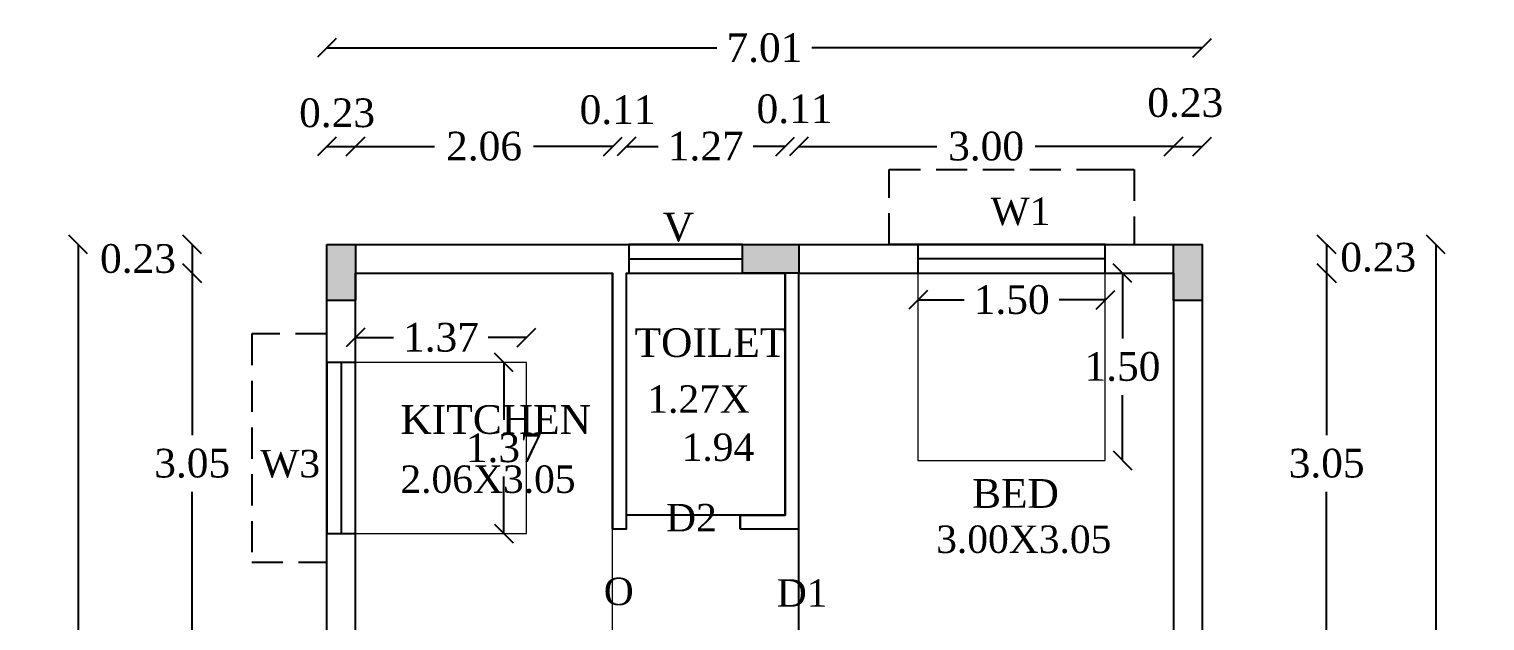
# Model space of a CAD drawing. Header units: metres. Extents: x 7608 to 7792, y -2400 to -2275.
# Drawn here: x 7667.82 to 7679.47, y -2303.58 to -2298.83 of the extents above; entities that cross this region are included whole.
import ezdxf

# ---------------------------------------------------------------- set-up
doc = ezdxf.new("R2010")
doc.units = ezdxf.units.M
doc.header["$MEASUREMENT"] = 0
doc.linetypes.add('HIDDEN', pattern=[0.375, 0.25, -0.125])
doc.layers.add('BLK_1_FLR_1_BLT_UP_AREA', color=1, linetype='Continuous', plot=False)
for name, color, linetype in [('BLK_1_FLR_1_CARPET_AREA', 10, 'Continuous'), ('BLK_1_FLR_1_REGULAR_ROOM_1', 117, 'Continuous'), ('BLK_1_FLR_1_ROOF_AREA', 7, 'Continuous'), ('BLK_1_FLR_1_UNITFA_1', 7, 'Continuous'), ('BLK_1_FLR_1_WC_BATH', 7, 'Continuous')]:
    doc.layers.add(name, color=color, linetype=linetype)
for name, color, linetype, lineweight in [('BLK_1_FLR_1_KITCHEN', 163, 'Continuous', 0), ('BLK_1_FLR_1_ROOM_1_LIGHT_VENTILATION_1', 232, 'Continuous', 0), ('BLK_1_FLR_1_ROOM_1_LIGHT_VENTILATION_3', 232, 'Continuous', 0)]:
    doc.layers.add(name, color=color, linetype=linetype, lineweight=lineweight)
doc.styles.add('Isa-', font='times.ttf')
doc.styles.add('STYLE2', font='times.ttf')
doc.dimstyles.new('ISO-25', dxfattribs={"dimscale": 0, "dimtxt": 0.23, "dimasz": 0.15, "dimexe": 1.25, "dimexo": 0.625, "dimgap": 0.11, "dimtad": 0, "dimtih": 1, "dimtoh": 1, "dimzin": 1, "dimdsep": 46, "dimtxsty": 'STYLE2', "dimblk": 'OBLIQUE', "dimcen": 0, "dimse1": 1, "dimse2": 1, "dimclrd": 1, "dimclrt": 3, "dimadec": 0, "dimazin": 2, "dimtfac": 1, "dimtix": 1, "dimtofl": 0, "dimtmove": 0, "dimatfit": 3, "dimfxl": 0, "dimtolj": 1, "dimarcsym": 0})

# ---------------------------------------------------------------- blocks, each defined once
blk = doc.blocks.new('_Oblique')
at = {"color": 0, "linetype": 'ByBlock', "lineweight": -2}
blk.add_line((-0.5, -0.5), (0.5, 0.5), dxfattribs=at)
blk = doc.blocks.new('*D72')
at = {"color": 1, "lineweight": -2}
blk.add_line((7669.124, -2300.561), (7669.124, -2300.791), dxfattribs=at)
at = {"layer": 'Defpoints', "color": 0}
for p in [(7671.273, -2300.561), (7669.124, -2300.791), (7671.273, -2300.791)]:
    blk.add_point(p, dxfattribs=at)
at = {"color": 1, "lineweight": -2, "xscale": 0.15, "yscale": 0.15, "zscale": 0.15}
for p, rotation in [((7669.124, -2300.561), 90), ((7669.124, -2300.791), 270)]:
    blk.add_blockref('_Oblique', p, dxfattribs=dict(at, rotation=rotation))
at = {"color": 3, "insert": (7668.69, -2300.676), "char_height": 0.23, "attachment_point": 5, "style": 'STYLE2'}
blk.add_mtext('\\A1;0.23', dxfattribs=at)
blk = doc.blocks.new('*D73')
at = {"color": 1, "lineweight": -2}
for p, q in [((7669.124, -2300.791), (7669.124, -2302.089)), ((7669.124, -2303.841), (7669.124, -2302.544))]:
    blk.add_line(p, q, dxfattribs=at)
at = {"layer": 'Defpoints', "color": 0}
for p in [(7671.273, -2300.791), (7669.124, -2303.841), (7671.746, -2303.841)]:
    blk.add_point(p, dxfattribs=at)
at = {"color": 1, "lineweight": -2, "xscale": 0.15, "yscale": 0.15, "zscale": 0.15}
for p, rotation in [((7669.124, -2300.791), 90), ((7669.124, -2303.841), 270)]:
    blk.add_blockref('_Oblique', p, dxfattribs=dict(at, rotation=rotation))
at = {"color": 3, "insert": (7669.124, -2302.316), "char_height": 0.23, "attachment_point": 5, "style": 'STYLE2'}
blk.add_mtext('\\A1;3.05', dxfattribs=at)
blk = doc.blocks.new('*D97')
at = {"color": 1, "lineweight": -2}
for p, q in [((7668.21, -2300.561), (7668.21, -2315.804)), ((7668.21, -2331.501), (7668.21, -2316.259))]:
    blk.add_line(p, q, dxfattribs=at)
at = {"layer": 'Defpoints', "color": 0}
for p in [(7668.21, -2300.561), (7672.948, -2300.561), (7672.948, -2331.501)]:
    blk.add_point(p, dxfattribs=at)
at = {"color": 1, "lineweight": -2, "xscale": 0.15, "yscale": 0.15, "zscale": 0.15}
for p, rotation in [((7668.21, -2300.561), 90), ((7668.21, -2331.501), 270)]:
    blk.add_blockref('_Oblique', p, dxfattribs=dict(at, rotation=rotation))
at = {"color": 3, "insert": (7668.21, -2316.031), "char_height": 0.23, "attachment_point": 5, "style": 'STYLE2'}
blk.add_mtext('\\A1;30.94', dxfattribs=at)
blk = doc.blocks.new('*D98')
at = {"color": 1, "lineweight": -2}
blk.add_line((7670.201, -2299.775), (7670.431, -2299.775), dxfattribs=at)
at = {"layer": 'Defpoints', "color": 0}
for p in [(7670.431, -2299.775), (7670.201, -2301.278), (7670.431, -2301.278)]:
    blk.add_point(p, dxfattribs=at)
at = {"color": 1, "lineweight": -2, "xscale": 0.15, "yscale": 0.15, "zscale": 0.15, "rotation": 180}
blk.add_blockref('_Oblique', (7670.201, -2299.775), dxfattribs=at)
at = {"color": 1, "lineweight": -2, "xscale": 0.15, "yscale": 0.15, "zscale": 0.15}
blk.add_blockref('_Oblique', (7670.431, -2299.775), dxfattribs=at)
at = {"color": 3, "insert": (7670.284, -2299.508), "char_height": 0.23, "attachment_point": 5, "style": 'STYLE2'}
blk.add_mtext('\\A1;0.23', dxfattribs=at)
blk = doc.blocks.new('*D99')
at = {"color": 1, "lineweight": -2}
for p, q in [((7670.431, -2299.775), (7671.064, -2299.775)), ((7672.491, -2299.775), (7671.858, -2299.775))]:
    blk.add_line(p, q, dxfattribs=at)
at = {"layer": 'Defpoints', "color": 0}
for p in [(7672.491, -2299.775), (7670.431, -2301.278), (7672.491, -2301.378)]:
    blk.add_point(p, dxfattribs=at)
at = {"color": 1, "lineweight": -2, "xscale": 0.15, "yscale": 0.15, "zscale": 0.15, "rotation": 180}
blk.add_blockref('_Oblique', (7670.431, -2299.775), dxfattribs=at)
at = {"color": 1, "lineweight": -2, "xscale": 0.15, "yscale": 0.15, "zscale": 0.15}
blk.add_blockref('_Oblique', (7672.491, -2299.775), dxfattribs=at)
at = {"color": 3, "insert": (7671.461, -2299.775), "char_height": 0.23, "attachment_point": 5, "style": 'STYLE2'}
blk.add_mtext('\\A1;2.06', dxfattribs=at)
blk = doc.blocks.new('*D100')
at = {"color": 1, "lineweight": -2}
for p, q in [((7672.491, -2299.775), (7672.341, -2299.775)), ((7672.601, -2299.775), (7672.751, -2299.775))]:
    blk.add_line(p, q, dxfattribs=at)
at = {"layer": 'Defpoints', "color": 0}
for p in [(7672.601, -2299.775), (7672.491, -2301.378), (7672.601, -2301.353)]:
    blk.add_point(p, dxfattribs=at)
at = {"color": 1, "lineweight": -2, "xscale": 0.15, "yscale": 0.15, "zscale": 0.15}
blk.add_blockref('_Oblique', (7672.491, -2299.775), dxfattribs=at)
at = {"color": 1, "lineweight": -2, "xscale": 0.15, "yscale": 0.15, "zscale": 0.15, "rotation": 180}
blk.add_blockref('_Oblique', (7672.601, -2299.775), dxfattribs=at)
at = {"color": 3, "insert": (7672.53, -2299.483), "char_height": 0.23, "attachment_point": 5, "style": 'STYLE2'}
blk.add_mtext('\\A1;0.11', dxfattribs=at)
blk = doc.blocks.new('*D101')
at = {"color": 1, "lineweight": -2}
for p, q in [((7672.601, -2299.775), (7672.856, -2299.775)), ((7673.871, -2299.775), (7673.615, -2299.775))]:
    blk.add_line(p, q, dxfattribs=at)
at = {"layer": 'Defpoints', "color": 0}
for p in [(7673.871, -2299.775), (7672.601, -2301.353), (7673.871, -2301.57)]:
    blk.add_point(p, dxfattribs=at)
at = {"color": 1, "lineweight": -2, "xscale": 0.15, "yscale": 0.15, "zscale": 0.15, "rotation": 180}
blk.add_blockref('_Oblique', (7672.601, -2299.775), dxfattribs=at)
at = {"color": 1, "lineweight": -2, "xscale": 0.15, "yscale": 0.15, "zscale": 0.15}
blk.add_blockref('_Oblique', (7673.871, -2299.775), dxfattribs=at)
at = {"color": 3, "insert": (7673.236, -2299.775), "char_height": 0.23, "attachment_point": 5, "style": 'STYLE2'}
blk.add_mtext('\\A1;1.27', dxfattribs=at)
blk = doc.blocks.new('*D102')
at = {"color": 1, "lineweight": -2}
for p, q in [((7673.871, -2299.775), (7673.721, -2299.775)), ((7673.981, -2299.775), (7674.131, -2299.775))]:
    blk.add_line(p, q, dxfattribs=at)
at = {"layer": 'Defpoints', "color": 0}
for p in [(7673.981, -2299.775), (7673.981, -2301.52), (7673.871, -2301.57)]:
    blk.add_point(p, dxfattribs=at)
at = {"color": 1, "lineweight": -2, "xscale": 0.15, "yscale": 0.15, "zscale": 0.15}
blk.add_blockref('_Oblique', (7673.871, -2299.775), dxfattribs=at)
at = {"color": 1, "lineweight": -2, "xscale": 0.15, "yscale": 0.15, "zscale": 0.15, "rotation": 180}
blk.add_blockref('_Oblique', (7673.981, -2299.775), dxfattribs=at)
at = {"color": 3, "insert": (7673.947, -2299.476), "char_height": 0.23, "attachment_point": 5, "style": 'STYLE2'}
blk.add_mtext('\\A1;0.11', dxfattribs=at)
blk = doc.blocks.new('*D103')
at = {"color": 1, "lineweight": -2}
for p, q in [((7673.981, -2299.775), (7675.086, -2299.775)), ((7676.981, -2299.775), (7675.875, -2299.775))]:
    blk.add_line(p, q, dxfattribs=at)
at = {"layer": 'Defpoints', "color": 0}
for p in [(7676.981, -2299.775), (7673.981, -2301.52), (7676.981, -2301.803)]:
    blk.add_point(p, dxfattribs=at)
at = {"color": 1, "lineweight": -2, "xscale": 0.15, "yscale": 0.15, "zscale": 0.15, "rotation": 180}
blk.add_blockref('_Oblique', (7673.981, -2299.775), dxfattribs=at)
at = {"color": 1, "lineweight": -2, "xscale": 0.15, "yscale": 0.15, "zscale": 0.15}
blk.add_blockref('_Oblique', (7676.981, -2299.775), dxfattribs=at)
at = {"color": 3, "insert": (7675.481, -2299.775), "char_height": 0.23, "attachment_point": 5, "style": 'STYLE2'}
blk.add_mtext('\\A1;3.00', dxfattribs=at)
blk = doc.blocks.new('*D104')
at = {"color": 1, "lineweight": -2}
blk.add_line((7676.981, -2299.775), (7677.211, -2299.775), dxfattribs=at)
at = {"layer": 'Defpoints', "color": 0}
for p in [(7677.211, -2299.775), (7677.211, -2301.744), (7676.981, -2301.803)]:
    blk.add_point(p, dxfattribs=at)
at = {"color": 1, "lineweight": -2, "xscale": 0.15, "yscale": 0.15, "zscale": 0.15, "rotation": 180}
blk.add_blockref('_Oblique', (7676.981, -2299.775), dxfattribs=at)
at = {"color": 1, "lineweight": -2, "xscale": 0.15, "yscale": 0.15, "zscale": 0.15}
blk.add_blockref('_Oblique', (7677.211, -2299.775), dxfattribs=at)
at = {"color": 3, "insert": (7677.076, -2299.426), "char_height": 0.23, "attachment_point": 5, "style": 'STYLE2'}
blk.add_mtext('\\A1;0.23', dxfattribs=at)
blk = doc.blocks.new('*D105')
at = {"color": 1, "lineweight": -2}
for p, q in [((7670.201, -2298.986), (7673.326, -2298.986)), ((7677.211, -2298.986), (7674.086, -2298.986))]:
    blk.add_line(p, q, dxfattribs=at)
at = {"layer": 'Defpoints', "color": 0}
for p in [(7677.211, -2298.986), (7670.201, -2301.508), (7677.211, -2301.508)]:
    blk.add_point(p, dxfattribs=at)
at = {"color": 1, "lineweight": -2, "xscale": 0.15, "yscale": 0.15, "zscale": 0.15, "rotation": 180}
blk.add_blockref('_Oblique', (7670.201, -2298.986), dxfattribs=at)
at = {"color": 1, "lineweight": -2, "xscale": 0.15, "yscale": 0.15, "zscale": 0.15}
blk.add_blockref('_Oblique', (7677.211, -2298.986), dxfattribs=at)
at = {"color": 3, "insert": (7673.706, -2298.986), "char_height": 0.23, "attachment_point": 5, "style": 'STYLE2'}
blk.add_mtext('\\A1;7.01', dxfattribs=at)
blk = doc.blocks.new('*D106')
at = {"color": 1, "lineweight": -2}
blk.add_line((7678.208, -2300.561), (7678.208, -2300.791), dxfattribs=at)
at = {"layer": 'Defpoints', "color": 0}
for p in [(7676.436, -2300.561), (7676.436, -2300.791), (7678.208, -2300.791)]:
    blk.add_point(p, dxfattribs=at)
at = {"color": 1, "lineweight": -2, "xscale": 0.15, "yscale": 0.15, "zscale": 0.15}
for p, rotation in [((7678.208, -2300.561), 90), ((7678.208, -2300.791), 270)]:
    blk.add_blockref('_Oblique', p, dxfattribs=dict(at, rotation=rotation))
at = {"color": 3, "insert": (7678.621, -2300.665), "char_height": 0.23, "attachment_point": 5, "style": 'STYLE2'}
blk.add_mtext('\\A1;0.23', dxfattribs=at)
blk = doc.blocks.new('*D107')
at = {"color": 1, "lineweight": -2}
for p, q in [((7678.208, -2300.791), (7678.208, -2302.089)), ((7678.208, -2303.841), (7678.208, -2302.544))]:
    blk.add_line(p, q, dxfattribs=at)
at = {"layer": 'Defpoints', "color": 0}
for p in [(7676.436, -2300.791), (7676.392, -2303.841), (7678.208, -2303.841)]:
    blk.add_point(p, dxfattribs=at)
at = {"color": 1, "lineweight": -2, "xscale": 0.15, "yscale": 0.15, "zscale": 0.15}
for p, rotation in [((7678.208, -2300.791), 90), ((7678.208, -2303.841), 270)]:
    blk.add_blockref('_Oblique', p, dxfattribs=dict(at, rotation=rotation))
at = {"color": 3, "insert": (7678.208, -2302.316), "char_height": 0.23, "attachment_point": 5, "style": 'STYLE2'}
blk.add_mtext('\\A1;3.05', dxfattribs=at)
blk = doc.blocks.new('*D122')
at = {"color": 1, "lineweight": -2}
for p, q in [((7679.083, -2300.561), (7679.083, -2315.804)), ((7679.083, -2331.501), (7679.083, -2316.259))]:
    blk.add_line(p, q, dxfattribs=at)
at = {"layer": 'Defpoints', "color": 0}
for p in [(7676.485, -2300.561), (7679.083, -2300.561), (7676.485, -2331.501)]:
    blk.add_point(p, dxfattribs=at)
at = {"color": 1, "lineweight": -2, "xscale": 0.15, "yscale": 0.15, "zscale": 0.15}
for p, rotation in [((7679.083, -2300.561), 90), ((7679.083, -2331.501), 270)]:
    blk.add_blockref('_Oblique', p, dxfattribs=dict(at, rotation=rotation))
at = {"color": 3, "insert": (7679.083, -2316.031), "char_height": 0.23, "attachment_point": 5, "style": 'STYLE2'}
blk.add_mtext('\\A1;30.94', dxfattribs=at)
blk = doc.blocks.new('*D363')
at = {"layer": 'BLK_1_FLR_1_ROOM_1_LIGHT_VENTILATION_1', "color": 232, "lineweight": -2}
for p, q in [((7674.936, -2301.005), (7675.304, -2301.005)), ((7676.436, -2301.005), (7676.067, -2301.005))]:
    blk.add_line(p, q, dxfattribs=at)
at = {"layer": 'Defpoints', "color": 0}
for p in [(7674.936, -2300.791), (7676.436, -2300.791), (7674.936, -2301.005)]:
    blk.add_point(p, dxfattribs=at)
at = {"layer": 'BLK_1_FLR_1_ROOM_1_LIGHT_VENTILATION_1', "color": 232, "lineweight": -2, "xscale": 0.15, "yscale": 0.15, "zscale": 0.15, "rotation": 180}
blk.add_blockref('_Oblique', (7674.936, -2301.005), dxfattribs=at)
at = {"layer": 'BLK_1_FLR_1_ROOM_1_LIGHT_VENTILATION_1', "color": 232, "lineweight": -2, "xscale": 0.15, "yscale": 0.15, "zscale": 0.15}
blk.add_blockref('_Oblique', (7676.436, -2301.005), dxfattribs=at)
at = {"layer": 'BLK_1_FLR_1_ROOM_1_LIGHT_VENTILATION_1', "color": 232, "insert": (7675.686, -2301.005), "char_height": 0.23, "attachment_point": 5, "style": 'STYLE2'}
blk.add_mtext('\\A1;1.50', dxfattribs=at)
blk = doc.blocks.new('*D364')
at = {"layer": 'BLK_1_FLR_1_ROOM_1_LIGHT_VENTILATION_1', "color": 232, "lineweight": -2}
for p, q in [((7676.573, -2300.791), (7676.573, -2301.314)), ((7676.573, -2302.291), (7676.573, -2301.769))]:
    blk.add_line(p, q, dxfattribs=at)
at = {"layer": 'Defpoints', "color": 0}
for p in [(7676.436, -2300.791), (7676.436, -2302.291), (7676.573, -2302.291)]:
    blk.add_point(p, dxfattribs=at)
at = {"layer": 'BLK_1_FLR_1_ROOM_1_LIGHT_VENTILATION_1', "color": 232, "lineweight": -2, "xscale": 0.15, "yscale": 0.15, "zscale": 0.15}
for p, rotation in [((7676.573, -2300.791), 90), ((7676.573, -2302.291), 270)]:
    blk.add_blockref('_Oblique', p, dxfattribs=dict(at, rotation=rotation))
at = {"layer": 'BLK_1_FLR_1_ROOM_1_LIGHT_VENTILATION_1', "color": 232, "insert": (7676.573, -2301.541), "char_height": 0.23, "attachment_point": 5, "style": 'STYLE2'}
blk.add_mtext('\\A1;1.50', dxfattribs=at)
blk = doc.blocks.new('*D381')
at = {"layer": 'BLK_1_FLR_1_ROOM_1_LIGHT_VENTILATION_3', "color": 232, "lineweight": -2}
for p, q in [((7670.431, -2301.307), (7670.736, -2301.307)), ((7671.801, -2301.307), (7671.495, -2301.307))]:
    blk.add_line(p, q, dxfattribs=at)
at = {"layer": 'Defpoints', "color": 0}
for p in [(7670.431, -2301.307), (7670.431, -2301.508), (7671.801, -2301.508)]:
    blk.add_point(p, dxfattribs=at)
at = {"layer": 'BLK_1_FLR_1_ROOM_1_LIGHT_VENTILATION_3', "color": 232, "lineweight": -2, "xscale": 0.15, "yscale": 0.15, "zscale": 0.15, "rotation": 180}
blk.add_blockref('_Oblique', (7670.431, -2301.307), dxfattribs=at)
at = {"layer": 'BLK_1_FLR_1_ROOM_1_LIGHT_VENTILATION_3', "color": 232, "lineweight": -2, "xscale": 0.15, "yscale": 0.15, "zscale": 0.15}
blk.add_blockref('_Oblique', (7671.801, -2301.307), dxfattribs=at)
at = {"layer": 'BLK_1_FLR_1_ROOM_1_LIGHT_VENTILATION_3', "color": 232, "insert": (7671.116, -2301.307), "char_height": 0.23, "attachment_point": 5, "style": 'STYLE2'}
blk.add_mtext('\\A1;1.37', dxfattribs=at)
blk = doc.blocks.new('*D382')
at = {"layer": 'BLK_1_FLR_1_ROOM_1_LIGHT_VENTILATION_3', "color": 232, "lineweight": -2}
for p, q in [((7671.619, -2301.508), (7671.619, -2301.966)), ((7671.619, -2302.878), (7671.619, -2302.42))]:
    blk.add_line(p, q, dxfattribs=at)
at = {"layer": 'Defpoints', "color": 0}
for p in [(7671.801, -2301.508), (7671.619, -2302.878), (7671.801, -2302.878)]:
    blk.add_point(p, dxfattribs=at)
at = {"layer": 'BLK_1_FLR_1_ROOM_1_LIGHT_VENTILATION_3', "color": 232, "lineweight": -2, "xscale": 0.15, "yscale": 0.15, "zscale": 0.15}
for p, rotation in [((7671.619, -2301.508), 90), ((7671.619, -2302.878), 270)]:
    blk.add_blockref('_Oblique', p, dxfattribs=dict(at, rotation=rotation))
at = {"layer": 'BLK_1_FLR_1_ROOM_1_LIGHT_VENTILATION_3', "color": 232, "insert": (7671.619, -2302.193), "char_height": 0.23, "attachment_point": 5, "style": 'STYLE2'}
blk.add_mtext('\\A1;1.37', dxfattribs=at)

msp = doc.modelspace()

# ---------------------------------------------------------------- hatches: boundary and pattern name
h = msp.add_hatch(color=5)
h.dxf.hatch_style = 1
h.paths.add_polyline_path([(7670.20072, -2301.01125), (7670.43072, -2301.01125), (7670.43072, -2300.56125), (7670.20072, -2300.56125)])
h = msp.add_hatch(color=5)
h.dxf.hatch_style = 1
h.paths.add_polyline_path([(7673.53072, -2300.56125), (7673.53072, -2300.79125), (7673.98072, -2300.79125), (7673.98072, -2300.56125)])
h = msp.add_hatch(color=5)
h.dxf.hatch_style = 1
h.paths.add_polyline_path([(7676.98072, -2301.01125), (7677.21072, -2301.01125), (7677.21072, -2300.56125), (7676.98072, -2300.56125)])

# ---------------------------------------------------------------- linework, layer by layer
at = {"color": 2}
for p, q in [((7672.62072, -2300.67625), (7673.53072, -2300.67625)), ((7676.43562, -2300.67625), (7674.93562, -2300.67625)), ((7670.31572, -2301.50806), (7670.31572, -2302.87806))]:
    msp.add_line(p, q, dxfattribs=at)
for p, q in [((7670.43072, -2300.79125), (7672.49072, -2300.79125)), ((7670.43072, -2307.24125), (7670.43072, -2300.79125)), ((7672.49072, -2302.84125), (7672.49072, -2300.79125)), ((7672.60072, -2300.79125), (7673.87072, -2300.79125)), ((7672.60072, -2302.84125), (7672.60072, -2300.79125)), ((7673.87072, -2302.73125), (7673.87072, -2300.79125)), ((7673.98072, -2300.79125), (7676.98072, -2300.79125)), ((7673.98072, -2302.84125), (7673.98072, -2300.79125)), ((7676.98072, -2300.79125), (7676.98072, -2310.40125)), ((7673.51072, -2302.73125), (7673.87072, -2302.73125)), ((7673.51072, -2302.84125), (7673.51072, -2302.73125)), ((7672.49072, -2302.84125), (7672.60072, -2302.84125)), ((7673.51072, -2302.84125), (7673.98072, -2302.84125))]:
    msp.add_line(p, q)
at = {"color": 2, "linetype": 'HIDDEN'}
for points in [[(7674.93562, -2300.56125), (7674.70562, -2300.56125), (7674.70562, -2299.96125), (7676.43562, -2299.96125), (7676.66562, -2299.96125), (7676.66562, -2300.56125)], [(7670.20072, -2301.27806), (7669.60072, -2301.27806), (7669.60072, -2303.10806), (7670.20072, -2303.10806)]]:
    msp.add_lwpolyline(points, dxfattribs=at)
msp.add_lwpolyline([(7670.20072, -2300.56125), (7677.21072, -2300.56125), (7677.21072, -2331.50125), (7670.20072, -2331.50125)], close=True)
at = {"color": 5}
for points in [[(7670.20072, -2300.56125), (7670.43072, -2300.56125), (7670.43072, -2301.01125), (7670.20072, -2301.01125)], [(7673.98072, -2300.56125), (7673.98072, -2300.79125), (7673.53072, -2300.79125), (7673.53072, -2300.56125)], [(7676.98072, -2300.56125), (7677.21072, -2300.56125), (7677.21072, -2301.01125), (7676.98072, -2301.01125)]]:
    msp.add_lwpolyline(points, close=True, dxfattribs=at)
at = {"color": 2}
for points in [[(7673.53072, -2300.79125), (7673.53072, -2300.56125), (7672.62072, -2300.56125), (7672.62072, -2300.79125)], [(7674.93562, -2300.56125), (7674.93562, -2300.79125), (7676.43562, -2300.79125), (7676.43562, -2300.56125)], [(7670.20072, -2302.87806), (7670.43072, -2302.87806), (7670.43072, -2301.50806), (7670.20072, -2301.50806)]]:
    msp.add_lwpolyline(points, close=True, dxfattribs=at)
at = {"layer": 'BLK_1_FLR_1_BLT_UP_AREA', "color": 3}
msp.add_lwpolyline([(7670.20072, -2300.56125), (7677.21072, -2300.56125), (7677.21072, -2331.50125), (7670.20072, -2331.50125)], close=True, dxfattribs=at)
at = {"layer": 'BLK_1_FLR_1_CARPET_AREA', "color": 25}
msp.add_lwpolyline([(7670.43072, -2305.79125), (7670.43072, -2300.79125), (7672.49072, -2300.79125), (7672.49072, -2302.84125), (7672.60072, -2302.84125), (7672.60072, -2300.79125), (7673.87072, -2300.79125), (7673.87072, -2302.73125), (7673.51072, -2302.73125), (7673.51072, -2302.84125), (7673.98072, -2302.84125), (7673.98072, -2300.79125), (7676.98072, -2300.79125), (7676.98072, -2303.84125)], dxfattribs=at)
at = {"layer": 'BLK_1_FLR_1_KITCHEN', "color": 1}
msp.add_lwpolyline([(7672.49072, -2300.79125), (7670.43072, -2300.79125), (7670.43072, -2303.84125), (7672.49072, -2303.84125)], close=True, dxfattribs=at)
at = {"layer": 'BLK_1_FLR_1_REGULAR_ROOM_1', "color": 1}
msp.add_lwpolyline([(7673.98072, -2300.79125), (7676.98072, -2300.79125), (7676.98072, -2303.84125), (7673.98072, -2303.84125)], close=True, dxfattribs=at)
at = {"layer": 'BLK_1_FLR_1_ROOF_AREA', "color": 54}
msp.add_lwpolyline([(7670.20072, -2300.56125), (7677.21072, -2300.56125), (7677.21072, -2331.50125), (7670.20072, -2331.50125)], close=True, dxfattribs=at)
at = {"layer": 'BLK_1_FLR_1_ROOM_1_LIGHT_VENTILATION_1', "color": 232}
msp.add_lwpolyline([(7674.93562, -2302.29125), (7676.43562, -2302.29125), (7676.43562, -2300.79125), (7674.93562, -2300.79125)], close=True, dxfattribs=at)
at = {"layer": 'BLK_1_FLR_1_ROOM_1_LIGHT_VENTILATION_3', "color": 232}
msp.add_lwpolyline([(7670.43072, -2302.87806), (7671.80072, -2302.87806), (7671.80072, -2301.50806), (7670.43072, -2301.50806)], close=True, dxfattribs=at)
at = {"layer": 'BLK_1_FLR_1_UNITFA_1', "color": 234}
msp.add_lwpolyline([(7670.20072, -2300.56125), (7677.21072, -2300.56125), (7677.21072, -2312.90125), (7674.54072, -2312.90125), (7674.42572, -2312.90125), (7674.42572, -2310.51125), (7674.42572, -2310.39625), (7673.71072, -2310.39625), (7673.59572, -2310.39625), (7673.59572, -2306.02125), (7673.59572, -2305.90625), (7670.20072, -2305.90625)], close=True, dxfattribs=at)
at = {"layer": 'BLK_1_FLR_1_WC_BATH', "color": 3}
msp.add_lwpolyline([(7673.87072, -2302.73125), (7672.60072, -2302.73125), (7672.60072, -2300.79125), (7673.87072, -2300.79125)], close=True, dxfattribs=at)

# ---------------------------------------------------------------- texts
at = {"color": 2, "style": 'Isa-'}
for s, height, p in [('W1', 0.22, (7675.51636, -2300.40562)), ('V', 0.23, (7672.89168, -2300.5368)), ('W3', 0.22, (7669.66824, -2302.42732)), ('D2', 0.22, (7672.91839, -2302.86068)), ('O', 0.22, (7672.41946, -2303.45133)), ('D1', 0.22, (7673.80499, -2303.46433))]:
    msp.add_text(s, height=height, dxfattribs=at).set_placement(p)
at = {"color": 6, "style": 'Isa-'}
for s, p in [('TOILET', (7672.66604, -2301.46255)), ('KITCHEN', (7670.79226, -2302.07891)), ('BED', (7675.36895, -2302.67172))]:
    msp.add_text(s, height=0.23, dxfattribs=at).set_placement(p)
at = {"color": 3, "style": 'Isa-'}
for s, p in [('1.27X', (7672.76782, -2301.90999)), ('1.94', (7673.04293, -2302.29575)), ('2.06X3.05', (7670.79086, -2302.55212)), ('3.00X3.05', (7675.0811, -2303.03348))]:
    msp.add_text(s, height=0.22, dxfattribs=at).set_placement(p)

# ---------------------------------------------------------------- dimensions: what is measured, and where the dimension line sits
at = {"color": 7}
for base, p1, p2, override, picture, middle in [((7677.21072, -2298.98582), (7670.20072, -2301.50806), (7677.21072, -2301.50806), {"dimscale": 1}, '*D105', (7673.70572, -2298.98582)), ((7672.49072, -2299.77497), (7670.43072, -2301.27806), (7672.49072, -2301.37753), {"dimscale": 1, "dimtmove": 1}, '*D99', (7671.46072, -2299.77497)), ((7673.87072, -2299.77497), (7672.60072, -2301.35268), (7673.87072, -2301.57013), {"dimscale": 1, "dimtmove": 1}, '*D101', (7673.23572, -2299.77497)), ((7676.98072, -2299.77497), (7673.98072, -2301.52043), (7676.98072, -2301.80344), {"dimscale": 1, "dimtmove": 1}, '*D103', (7675.48072, -2299.77497))]:
    dim = msp.add_linear_dim(base=base, p1=p1, p2=p2, dimstyle='ISO-25', override=override, dxfattribs=at)
    dim.commit()
    dim.dimension.update_dxf_attribs({"geometry": picture, "text_midpoint": middle})
for base, p1, p2, override, picture, middle in [((7677.21072, -2299.77497), (7676.98072, -2301.80344), (7677.21072, -2301.74384), {"dimscale": 1, "dimtmove": 1}, '*D104', (7677.07608, -2299.42613)), ((7670.43072, -2299.77497), (7670.20072, -2301.27806), (7670.43072, -2301.27806), {"dimscale": 1, "dimtmove": 2}, '*D98', (7670.28394, -2299.50783)), ((7672.60072, -2299.77497), (7672.49072, -2301.37753), (7672.60072, -2301.35268), {"dimscale": 1, "dimtmove": 1}, '*D100', (7672.53024, -2299.4828)), ((7673.98072, -2299.77497), (7673.87072, -2301.57013), (7673.98072, -2301.52043), {"dimscale": 1, "dimtmove": 1}, '*D102', (7673.94658, -2299.4761))]:
    dim = msp.add_linear_dim(base=base, p1=p1, p2=p2, dimstyle='ISO-25', override=override, dxfattribs=at)
    dim.commit()
    dim.dimension.update_dxf_attribs({"geometry": picture, "text_midpoint": middle, "dimtype": 160})
for base, p1, p2, override, picture, middle in [((7668.20992, -2300.56125), (7672.94818, -2331.50125), (7672.94818, -2300.56125), {"dimscale": 1}, '*D97', (7668.20992, -2316.03125)), ((7679.083, -2300.56125), (7676.48514, -2331.50125), (7676.48514, -2300.56125), {"dimscale": 1}, '*D122', (7679.083, -2316.03125)), ((7669.12422, -2303.84125), (7671.27282, -2300.79125), (7671.74586, -2303.84125), {"dimscale": 1, "dimtmove": 1}, '*D73', (7669.12422, -2302.31625)), ((7678.20801, -2303.84125), (7676.43562, -2300.79125), (7676.39224, -2303.84125), {"dimscale": 1, "dimtmove": 1}, '*D107', (7678.20801, -2302.31625))]:
    dim = msp.add_linear_dim(base=base, p1=p1, p2=p2, angle=90, dimstyle='ISO-25', override=override, dxfattribs=at)
    dim.commit()
    dim.dimension.update_dxf_attribs({"geometry": picture, "text_midpoint": middle})
for base, p1, p2, picture, middle in [((7669.12422, -2300.79125), (7671.27282, -2300.56125), (7671.27282, -2300.79125), '*D72', (7668.69006, -2300.67625)), ((7678.20801, -2300.79125), (7676.43562, -2300.56125), (7676.43562, -2300.79125), '*D106', (7678.62121, -2300.66511))]:
    dim = msp.add_linear_dim(base=base, p1=p1, p2=p2, angle=90, dimstyle='ISO-25', override={"dimscale": 1, "dimtmove": 2}, dxfattribs=at)
    dim.commit()
    dim.dimension.update_dxf_attribs({"geometry": picture, "text_midpoint": middle, "dimtype": 160})
at = {"layer": 'BLK_1_FLR_1_ROOM_1_LIGHT_VENTILATION_1', "color": 232}
dim = msp.add_linear_dim(base=(7676.57286, -2302.29125), p1=(7676.43562, -2300.79125), p2=(7676.43562, -2302.29125), angle=90, dimstyle='ISO-25', override={"dimscale": 1, "dimclrd": 232, "dimclrt": 232}, dxfattribs=at)
dim.commit()
dim.dimension.update_dxf_attribs({"geometry": '*D364', "text_midpoint": (7676.57286, -2301.54125)})
dim = msp.add_linear_dim(base=(7674.93562, -2301.00523), p1=(7676.43562, -2300.79125), p2=(7674.93562, -2300.79125), dimstyle='ISO-25', override={"dimscale": 1, "dimclrd": 232, "dimclrt": 232}, dxfattribs=at)
dim.commit()
dim.dimension.update_dxf_attribs({"geometry": '*D363', "text_midpoint": (7675.68562, -2301.00523)})
at = {"layer": 'BLK_1_FLR_1_ROOM_1_LIGHT_VENTILATION_3', "color": 232}
dim = msp.add_linear_dim(base=(7670.43072, -2301.30749), p1=(7671.80072, -2301.50806), p2=(7670.43072, -2301.50806), dimstyle='ISO-25', override={"dimscale": 1, "dimclrd": 232, "dimclrt": 232}, dxfattribs=at)
dim.commit()
dim.dimension.update_dxf_attribs({"geometry": '*D381', "text_midpoint": (7671.11572, -2301.30749)})
dim = msp.add_linear_dim(base=(7671.61864, -2302.87806), p1=(7671.80072, -2301.50806), p2=(7671.80072, -2302.87806), angle=90, dimstyle='ISO-25', override={"dimscale": 1, "dimclrd": 232, "dimclrt": 232}, dxfattribs=at)
dim.commit()
dim.dimension.update_dxf_attribs({"geometry": '*D382', "text_midpoint": (7671.61864, -2302.19306)})

doc.saveas('drawing.dxf')
